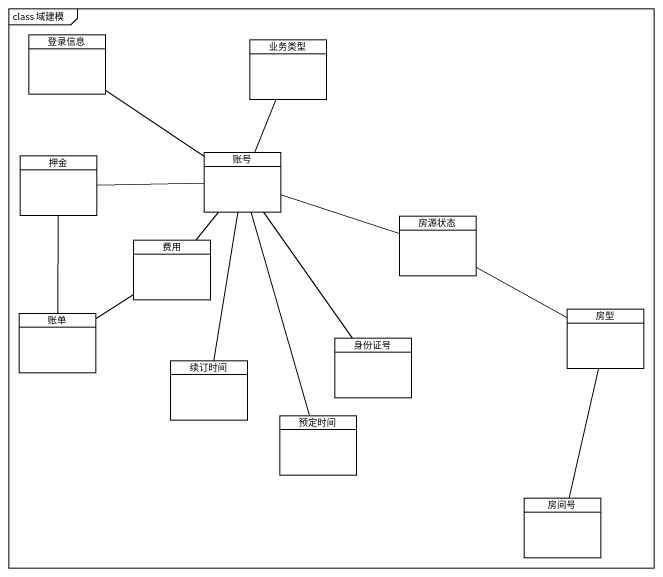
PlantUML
@startuml
mainframe class 域建模
hide circle
hide empty members
class 登录信息
class 业务类型
class 押金
class 账号
class 房源状态
class 费用
class 房型
class 账单
class 身份证号
class 续订时间
class 预定时间
class 房间号
登录信息 -- 账号
业务类型 -- 账号
押金 -- 账单
账号 -left- 押金
账号 -right- 房源状态
账号 -- 费用
账号 -- 身份证号
账号 -- 续订时间
账号 -- 预定时间
房源状态 -right- 房型
费用 -- 账单
房型 -- 房间号
@enduml
